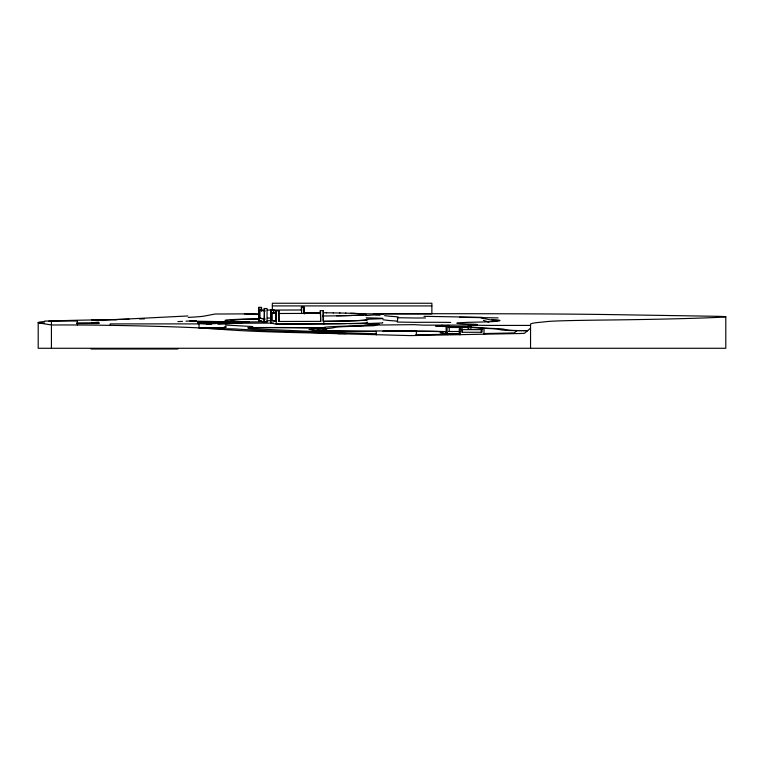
<?xml version="1.0" encoding="UTF-8"?>
<svg xmlns="http://www.w3.org/2000/svg" width="764" height="764" viewBox="0 0 764 764"><rect width="100%" height="100%" fill="white"/><g stroke="black" fill="none" stroke-linecap="round" stroke-linejoin="round"><path stroke-width="1.15" d="M304.349 313.259L304.349 307.348L301.35 307.29L301.35 310.833M516.884 330.726L514.162 332.932L483.956 333.553M530.55 328.157L524.496 333.295L520.188 333.515L410.65 335.606L337.879 333.696A303.537 7.506 0 0 0 294.541 332.56A268.546 6.637 0 0 1 239.533 330.545A495.282 12.253 0 0 1 217.979 329.074L196.31 327.756A283.616 7.01 0 0 0 148.865 326.142A243.907 6.036 0 0 0 110.217 325.349L101.727 325.216A68.817 1.7 0 0 0 51.417 324.996L38.553 322.847A146.783 3.629 0 0 1 44.637 321.52M364.428 325.464L364.495 325.368A54.941 1.356 0 0 1 368.64 324.929L375.821 324.595A27.791 0.688 0 0 0 376.824 323.993A28.469 0.707 0 0 0 349.205 323.573L276.291 324.165L270.828 323.096L270.828 309.812L273.798 309.869L273.798 313.412M450.712 322.427A40.53 1.003 0 0 0 415.683 322.351L397.366 322.064L397.767 317.595A103.369 2.559 0 0 0 394.883 316.611L390.987 316.325A200.034 4.947 0 0 1 385.371 315.733A298.247 7.373 0 0 0 384.626 315.627M225.304 325.025L251.48 326.495A82.025 2.025 0 0 1 251.48 327.212A125.153 3.094 0 0 0 248.701 327.603L247.956 327.861A125.153 3.094 0 0 0 252.33 328.768L336.8 332.521A1256.35 31.066 0 0 0 358.908 333.219L376.299 333.744M91.508 322.857L98.489 322.15M226.22 322.981L206.719 324.06M241.901 322.914L218.046 324.328M364.447 325.521L361.649 325.674A162.942 4.03 0 0 0 349.119 326.008L347.181 326.066A163.295 4.04 0 0 0 339.875 326.314L338.185 326.381A89.76 2.216 0 0 0 325.044 327.212L324.566 327.288A71.587 1.767 0 0 0 324.347 327.412A71.587 1.767 0 0 0 324.566 327.575A106.97 2.645 0 0 1 324.757 327.928L321.119 328.424A77.403 1.91 0 0 0 318.473 328.74L318.273 328.787A77.403 1.91 0 0 0 317.939 328.969L308.952 329.456L309.869 329.618A90.782 2.244 0 0 1 311.97 330.153L314.071 330.516A41.103 1.012 0 0 0 328.759 331.013L348.336 331.242A82.875 2.053 0 0 0 375.792 331.337M376.318 334.842L376.146 330.946L416.37 330.946L416.37 335.53M198.927 323.373L273.522 323.105M365.822 315.532L383.27 314.319M177.907 321.615L182.5 321.377M185.938 321.186L196.262 320.641M100.074 320.383L187.848 315.962M366.414 319.276L377.464 318.855A23.722 0.583 0 0 0 374.618 318.034A77.909 1.929 0 0 1 366.185 317.795M368.534 323.506L377.464 323.182A23.722 0.583 0 0 0 382.497 322.714M530.55 325.416L496.972 325.416A27.571 0.678 0 0 1 471.589 325.053L424.058 325.158A180.361 4.46 0 0 1 414.05 324.652L378.457 325.025A44.293 1.098 0 0 0 375.048 325.435L375.076 325.493A19.711 0.487 0 0 1 370.129 325.836L367.026 325.913A152.638 3.772 0 0 0 357.332 326.171L355.518 326.228A152.237 3.763 0 0 0 347.133 326.524A79.255 1.958 0 0 0 334.947 327.355L334.164 327.613A183.904 4.546 0 0 1 325.044 328.673A23.331 0.573 0 0 0 325.044 329.131L325.712 329.169A22.366 0.554 0 0 1 326.514 329.265L326.629 329.303A35.736 0.888 0 0 1 320.278 329.838A35.774 0.888 0 0 0 335.606 330.965A77.622 1.92 0 0 0 375.64 331.213M420.315 334.785L415.692 334.813M527.733 330.545L522.853 330.602M425.061 334.689L424.23 334.708M419.197 334.804L459.727 333.954M364.122 313.975L366.424 314.548A70.049 1.729 0 0 1 336.886 315.828L323.134 316L323.201 321.329L336.886 321.147A70.049 1.729 0 0 0 366.424 319.868M110.217 325.349L110.217 323.898L199.041 323.898L199.041 327.947L210.94 327.775A21.975 0.544 0 0 0 224.817 327.384A74.977 1.853 0 0 0 224.883 326.629M210.625 328.539L234.873 328.921A584.661 14.459 0 0 0 345.758 333.505L346.34 333.562L337.879 333.696M248.204 327.737L271.745 327.651A85.53 2.111 0 0 1 293.443 327.708L313.985 327.899A30.293 0.745 0 0 1 323.869 328.1L324.098 328.109M264.096 321.787L264.43 308.56L264.43 321.854L258.585 320.718L258.585 307.424L261.574 307.481L261.574 311.024M258.585 307.424L261.574 307.481M301.35 307.29L304.349 307.348L304.349 313.994M264.096 308.494L267.066 308.551L267.066 321.845L243.592 321.921A105.413 2.607 0 0 1 225.39 320.25A63.784 1.576 0 0 1 227.376 319.906L228.637 319.782A57.08 1.413 0 0 1 244.547 319.161A38.104 0.945 0 0 1 252.521 319.008A57.08 1.413 0 0 1 259.158 318.913M270.828 309.812L273.798 309.869M259.989 318.12L258.939 318.12L265.146 319.123L259.989 318.12L259.989 310.146L260.514 310.146M264.974 310.098L261.431 310.117M267.266 310.079L301.57 309.983M271.163 309.869L271.163 320.508L275.957 321.434L275.957 310.805L278.927 310.862L278.927 321.491L278.793 313.498L320.555 313.364L320.689 321.367L320.345 310.671L320.345 314.214M320.345 310.671L323.325 310.728L323.325 321.357L323.821 321.357A71.109 1.757 0 0 0 366.987 319.486M276.052 321.252L272.213 320.498L272.213 312.524L276.578 313.269M267.333 318.072L271.019 318.082M271.163 320.508L272.213 320.498M258.585 320.718L261.221 320.708M267.161 320.689L271.067 320.746M278.793 321.472L320.689 321.367M76.686 322.914L99.349 322.828M197.484 322.427L245.244 322.236L243.592 321.921M76.744 323.583L98.986 323.497M272.337 305.915L431.87 305.915M258.127 313.832L215.085 314.023L205.086 315.933A179.578 4.441 0 0 1 188.23 317.385M373.529 313.717L451.075 313.708A456.309 11.288 0 0 1 550.223 313.985A198.65 4.909 0 0 1 615.192 314.663L717.845 316.315A30.885 0.764 0 0 1 722.286 317.184A266.531 6.59 0 0 1 672.645 318.874A238.32 5.892 0 0 1 604.095 320.049A148.273 3.667 0 0 0 575.158 320.488A76.476 1.891 0 0 0 548.81 321.405L537.235 322.57A332.015 8.213 0 0 0 530.55 324.213L530.55 348.279M358.889 313.832L431.87 313.889L431.87 303.251L272.337 303.251L272.337 310.471M44.665 321.033L77.403 321.033L77.403 324.986M448.563 327.498L468.151 327.498L468.151 329.494M199.041 327.947L224.368 327.947M480.928 328.835L484.004 328.835L484.004 334.221M461.676 329.628L481.587 329.628L481.587 332.283M527.504 330.736L510.256 330.554A108.24 2.674 0 0 1 499.446 329.532L499.159 329.341A73.535 1.814 0 0 0 492.713 328.701L488.769 328.539A107.122 2.645 0 0 1 477.567 327.957L476.058 327.842A253.218 6.265 0 0 0 470.166 327.393M448.563 331.49L460.081 331.49M91.031 348.995L177.84 348.995M44.637 323.048L38.869 322.933M521.755 330.602L515.031 330.497A102.92 2.55 0 0 1 504.612 329.418A78.854 1.948 0 0 0 495.998 328.568A101.793 2.521 0 0 1 481.129 327.804A258.156 6.379 0 0 0 473.202 327.221A45.401 1.127 0 0 0 471.627 327.135A61.903 1.528 0 0 0 470.089 327.059M304.206 312.638L311.683 312.657M311.559 312.667L319.285 312.715M319.113 312.724L320.727 312.724M323.583 312.772L326.6 312.782M326.371 312.801L333.524 312.877M459.47 317.308L498.042 317.891M197.446 321.711L220.29 322.341M333.238 312.896L339.98 312.992M423.963 316.325L482.027 317.337M339.646 313.001L345.863 313.125M345.49 313.135L355.69 313.431M441.124 325.359L443.244 325.521L437.791 325.827A21.029 0.516 0 0 0 440.255 326.39L442.127 326.438A170.716 4.221 0 0 1 460.367 326.935L460.406 326.935M335.32 332.474L336.303 332.502M350.705 313.278L359.491 313.603M249.427 321.902L244.356 321.701A100.094 2.473 0 0 1 230.699 320.259A52.821 1.308 0 0 1 233.727 319.82L235.255 319.715A51.751 1.28 0 0 1 248.157 319.257A38.888 0.965 0 0 1 258.318 319.075M244.394 313.842L258.786 314.539M112.919 319.562L116.491 319.734M91.69 319.982L103.15 320.527M236.267 322.274L229.429 321.93A75.76 1.872 0 0 0 189.567 321.186M197.866 323.602L211.227 324.299M447.121 334.269L446.138 334.212L446.138 326.171L449.213 326.171L449.213 331.49M491.433 319.447L491.624 319.457A123.548 3.056 0 0 1 494.509 321.453L492.388 321.606A48.428 1.194 0 0 1 476.965 322.131A38.572 0.955 0 0 0 468.208 322.341L459.708 322.742A56.794 1.404 0 0 0 468.208 324.031L471.827 324.156A31.486 0.783 0 0 1 471.589 325.053M468.074 327.259L467.472 327.221A56.584 1.404 0 0 0 460.367 326.935M359.004 313.612L362.489 313.784M447.589 325.368L448.812 325.512L440.828 326.075L445.794 326.343A175.768 4.345 0 0 1 464.55 326.849L466.546 326.916A61.903 1.528 0 0 1 468.399 326.982M361.983 313.794L364.648 313.975M278.927 310.862L278.593 313.164M259.989 310.146L265.146 311.149M323.325 310.728L322.991 316.563M275.957 310.805L276.291 324.165M272.213 312.524L276.052 313.278M274.658 320.87L276.578 321.243M263.637 321.176L267.066 321.845M275.718 323.525L278.593 324.089L335.959 323.774A68.445 1.69 0 0 0 346.207 323.554M481.005 317.872L496.753 321.262M483.402 320.345L488.855 322.112M397.318 317.719L415.683 318.015A40.53 1.003 0 0 1 425.5 317.958M365.393 314.166L365.889 314.548A69.514 1.719 0 0 1 336.58 315.818M725.8 316.812L725.8 348.279L38.2 348.279L38.2 322.551M481.912 328.835L481.912 332.283L462 332.283L462 329.628M481.263 329.628L481.263 332.283M470.901 329.446L470.901 326.171L467.816 326.171L467.816 327.498M468.8 326.171L468.8 329.36M462.325 332.283L462.325 328.835L459.25 328.835L459.25 334.632L460.234 334.68L460.234 328.835M447.121 326.171L447.121 334.68M376.547 313.823L376.547 313.889A87.726 2.168 0 0 0 377.769 314.921A298.247 7.373 0 0 1 380.023 315.121M323.821 321.357L323.821 324.012M303.996 307.281L303.996 313.183M301.713 307.357L301.57 313.402M273.464 309.802L273.464 313.125M261.221 307.414L261.221 310.958M258.939 307.491L258.939 320.784M51.417 321.033L51.417 324.996M51.417 326.352L51.417 348.279M144.482 318.836A447.226 11.059 0 0 1 139.42 318.97M129.049 319.209A447.226 11.059 0 0 1 92.683 319.963L85.73 320.087A109.061 2.693 0 0 0 48.485 321.252M397.557 321.262A103.369 2.559 0 0 0 394.883 320.937L390.987 320.651A200.034 4.947 0 0 1 385.371 320.059A298.247 7.373 0 0 0 382.965 319.753M382.917 331.194A77.622 1.92 0 0 0 391.13 331.156L394.94 331.137A64.186 1.585 0 0 1 432.968 331.27A32.785 0.812 0 0 1 446.348 331.652M324.757 327.928A55.228 1.366 0 0 0 316.353 327.785L311.149 327.718A90.849 2.244 0 0 0 294.703 327.584L289.012 327.546A90.849 2.244 0 0 0 271.65 327.517L265.843 327.527A90.849 2.244 0 0 0 248.701 327.603M446.663 333.028A88.166 2.177 0 0 1 446.873 332.273M452.336 333.505A88.127 2.177 0 0 0 454.437 333.62A33.473 0.831 0 0 0 459.365 333.811M451.037 334.107A25.814 0.64 0 0 0 449.595 333.677L447.437 333.562A93.456 2.311 0 0 1 440.351 332.521L443.273 331.863A27.456 0.678 0 0 0 433.092 331.433L427.439 331.347A58.866 1.452 0 0 0 417.163 331.28M366.987 322.141A71.128 1.757 0 0 1 349.205 323.573"/></g></svg>
